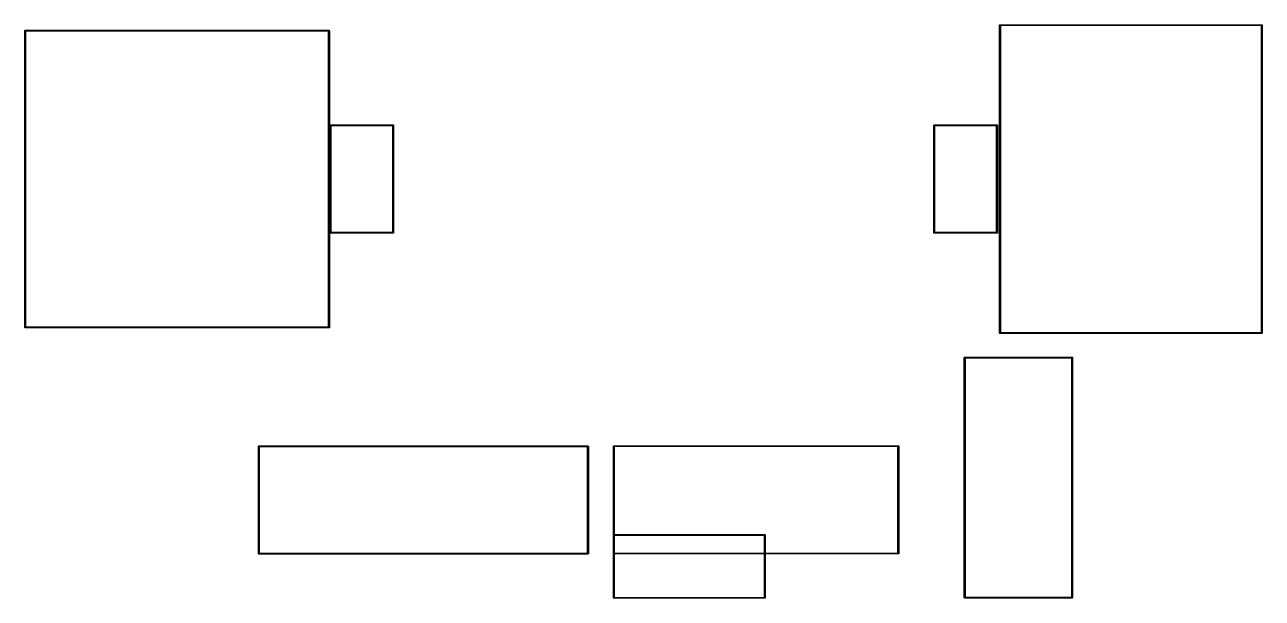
# Model space of a CAD drawing. Extents: x 0.21 to 3, y 0.25 to 1.55.
import ezdxf

# ---------------------------------------------------------------- set-up
doc = ezdxf.new("R2010")
doc.units = 0
doc.header["$MEASUREMENT"] = 0
doc.layers.add('BLACK', color=7, linetype='CONTINUOUS')

msp = doc.modelspace()

# ---------------------------------------------------------------- linework, layer by layer
at = {"layer": 'BLACK', "linetype": 'CONTINUOUS'}
for p, q in [((0.209252, 1.53465), (0.20954, 1.53534)), ((0.209252, 0.865354), (0.209252, 1.53465)), ((0.20954, 1.53534), (0.210236, 1.53563)), ((0.210236, 1.53563), (0.895276, 1.53563)), ((0.895276, 1.53563), (0.895972, 1.53534)), ((0.895972, 1.53534), (0.89626, 1.53465)), ((0.89626, 1.53465), (0.89626, 0.865354)), ((2.40699, 1.54724), (2.40728, 1.54794)), ((2.40699, 0.852756), (2.40699, 1.54724)), ((2.40728, 1.54794), (2.40797, 1.54823)), ((2.40797, 1.54823), (2.99852, 1.54823)), ((2.40896, 1.54626), (2.40896, 0.85374)), ((2.99754, 1.54626), (2.40896, 1.54626)), ((2.99754, 0.85374), (2.99754, 1.54626)), ((2.99852, 1.54823), (2.99922, 1.54794)), ((2.99922, 1.54794), (2.99951, 1.54724)), ((2.99951, 1.54724), (2.99951, 0.852756)), ((0.21122, 1.53366), (0.21122, 0.866339)), ((0.894291, 1.53366), (0.21122, 1.53366)), ((0.894291, 0.866339), (0.894291, 1.53366)), ((0.897146, 1.32106), (0.897434, 1.32176)), ((0.897146, 1.07894), (0.897146, 1.32106)), ((0.897434, 1.32176), (0.89813, 1.32205)), ((0.89813, 1.32205), (1.03986, 1.32205)), ((0.899114, 1.32008), (0.899114, 1.07992)), ((1.03888, 1.32008), (0.899114, 1.32008)), ((1.03888, 1.07992), (1.03888, 1.32008)), ((1.03986, 1.32205), (1.04056, 1.32176)), ((1.04056, 1.32176), (1.04085, 1.32106)), ((1.04085, 1.32106), (1.04085, 1.07894)), ((2.25886, 1.32106), (2.25915, 1.32176)), ((2.25886, 1.07894), (2.25886, 1.32106)), ((2.25915, 1.32176), (2.25984, 1.32205)), ((2.25984, 1.32205), (2.40157, 1.32205)), ((2.26083, 1.32008), (2.26083, 1.07992)), ((2.40059, 1.32008), (2.26083, 1.32008)), ((2.40059, 1.07992), (2.40059, 1.32008)), ((2.40157, 1.32205), (2.40227, 1.32176)), ((2.40227, 1.32176), (2.40256, 1.32106)), ((2.40256, 1.32106), (2.40256, 1.07894)), ((0.897434, 1.07824), (0.897146, 1.07894)), ((0.897146, 1.07894), (0.897146, 1.07894)), ((0.89813, 1.07795), (0.897434, 1.07824)), ((1.03986, 1.07795), (0.89813, 1.07795)), ((0.899114, 1.07992), (1.03888, 1.07992)), ((1.04056, 1.07824), (1.03986, 1.07795)), ((1.04085, 1.07894), (1.04056, 1.07824)), ((2.25915, 1.07824), (2.25886, 1.07894)), ((2.25886, 1.07894), (2.25886, 1.07894)), ((2.25984, 1.07795), (2.25915, 1.07824)), ((2.40157, 1.07795), (2.25984, 1.07795)), ((2.26083, 1.07992), (2.40059, 1.07992)), ((2.40227, 1.07824), (2.40157, 1.07795)), ((2.40256, 1.07894), (2.40227, 1.07824)), ((0.20954, 0.864658), (0.209252, 0.865354)), ((0.21122, 0.866339), (0.894291, 0.866339)), ((0.89626, 0.865354), (0.895972, 0.864658)), ((0.210236, 0.86437), (0.20954, 0.864658)), ((0.895276, 0.86437), (0.210236, 0.86437)), ((0.895972, 0.864658), (0.895276, 0.86437)), ((2.40728, 0.85206), (2.40699, 0.852756)), ((2.40699, 0.852756), (2.40699, 0.852756)), ((2.40797, 0.851772), (2.40728, 0.85206)), ((2.99852, 0.851772), (2.40797, 0.851772)), ((2.40896, 0.85374), (2.99754, 0.85374)), ((2.99922, 0.85206), (2.99852, 0.851772)), ((2.99951, 0.852756), (2.99922, 0.85206)), ((2.32776, 0.797244), (2.32804, 0.79794)), ((2.32776, 0.255906), (2.32776, 0.797244)), ((2.32804, 0.79794), (2.32874, 0.798228)), ((2.32874, 0.798228), (2.57087, 0.798228)), ((2.32972, 0.79626), (2.32972, 0.25689)), ((2.56988, 0.79626), (2.32972, 0.79626)), ((2.56988, 0.25689), (2.56988, 0.79626)), ((2.57087, 0.798228), (2.57156, 0.79794)), ((2.57156, 0.79794), (2.57185, 0.797244)), ((2.57185, 0.797244), (2.57185, 0.255906)), ((0.736024, 0.597047), (0.736312, 0.597743)), ((0.736024, 0.354921), (0.736024, 0.597047)), ((0.736312, 0.597743), (0.737008, 0.598031)), ((0.737008, 0.598031), (1.47913, 0.598031)), ((0.737992, 0.596063), (0.737992, 0.355906)), ((1.47815, 0.596063), (0.737992, 0.596063)), ((1.47815, 0.355906), (1.47815, 0.596063)), ((1.47913, 0.598031), (1.47983, 0.597743)), ((1.47983, 0.597743), (1.48012, 0.597047)), ((1.48012, 0.597047), (1.48012, 0.354921)), ((1.53642, 0.597441), (1.53671, 0.598137)), ((1.53642, 0.397047), (1.53642, 0.597441)), ((1.53671, 0.598137), (1.5374, 0.598425)), ((1.5374, 0.598425), (2.17913, 0.598425)), ((1.53839, 0.596457), (1.53839, 0.398031)), ((2.17815, 0.596457), (1.53839, 0.596457)), ((2.17815, 0.356299), (2.17815, 0.596457)), ((2.17913, 0.598425), (2.17983, 0.598137)), ((2.17983, 0.598137), (2.18012, 0.597441)), ((2.18012, 0.597441), (2.18012, 0.355315)), ((1.53642, 0.255315), (1.53642, 0.397047)), ((1.53839, 0.398031), (1.87795, 0.398031)), ((1.53839, 0.396063), (1.53839, 0.356299)), ((1.87697, 0.396063), (1.53839, 0.396063)), ((1.87697, 0.356299), (1.87697, 0.396063)), ((1.87795, 0.398031), (1.87865, 0.397743)), ((1.87865, 0.397743), (1.87894, 0.397047)), ((1.87894, 0.397047), (1.87894, 0.356299)), ((0.736312, 0.354225), (0.736024, 0.354921)), ((0.737008, 0.353937), (0.736312, 0.354225)), ((1.47913, 0.353937), (0.737008, 0.353937)), ((0.737992, 0.355906), (1.47815, 0.355906)), ((1.47983, 0.354225), (1.47913, 0.353937)), ((1.48012, 0.354921), (1.47983, 0.354225)), ((1.53839, 0.356299), (1.87697, 0.356299)), ((1.53839, 0.354331), (1.53839, 0.256299)), ((1.87697, 0.354331), (1.53839, 0.354331)), ((1.87697, 0.256299), (1.87697, 0.354331)), ((1.87894, 0.356299), (2.17815, 0.356299)), ((2.17913, 0.354331), (1.87894, 0.354331)), ((1.87894, 0.354331), (1.87894, 0.255315)), ((2.17983, 0.354619), (2.17913, 0.354331)), ((2.18012, 0.355315), (2.17983, 0.354619)), ((1.53671, 0.254619), (1.53642, 0.255315)), ((1.5374, 0.254331), (1.53671, 0.254619)), ((1.87795, 0.254331), (1.5374, 0.254331)), ((1.53839, 0.256299), (1.87697, 0.256299)), ((1.87865, 0.254619), (1.87795, 0.254331)), ((1.87894, 0.255315), (1.87865, 0.254619)), ((2.32804, 0.25521), (2.32776, 0.255906)), ((2.32874, 0.254921), (2.32804, 0.25521)), ((2.57087, 0.254921), (2.32874, 0.254921)), ((2.32972, 0.25689), (2.56988, 0.25689)), ((2.57156, 0.25521), (2.57087, 0.254921)), ((2.57185, 0.255906), (2.57156, 0.25521))]:
    msp.add_line(p, q, dxfattribs=at)

doc.saveas('drawing.dxf')
